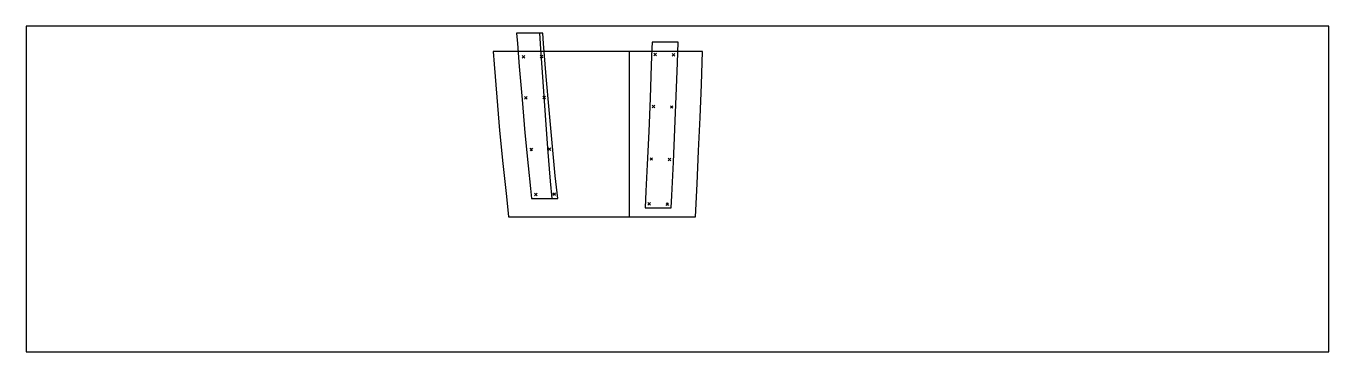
# Model space of a CAD drawing. Header units: metres. Extents: x 0 to 10000, y 0 to 2500.
import ezdxf

# ---------------------------------------------------------------- set-up
doc = ezdxf.new("R2010")
doc.units = ezdxf.units.M
for name, color, linetype in [('DATUM LINE', 141, 'Continuous'), ('FRAME', 30, 'Continuous'), ('TAGGING', 7, 'Continuous'), ('V236_WW_CUT51_090_ BX1000', 3, 'Continuous'), ('V236_WW_CUT51_094_ BX1000', 3, 'Continuous'), ('V236_WW_CUT51_098_ BX1000', 3, 'Continuous')]:
    doc.layers.add(name, color=color, linetype=linetype)

msp = doc.modelspace()

# ---------------------------------------------------------------- linework, layer by layer
at = {"layer": 'DATUM LINE'}
for points in [[(4037, 1176), (4026, 1309), (4005, 1563), (3987, 1817), (3968, 2071), (3952, 2325), (3944, 2446)], [(4629, 2306), (4629, 2052), (4629, 1798), (4629, 1544), (4629, 1290), (4629, 1036)]]:
    msp.add_lwpolyline(points, dxfattribs=at)
at = {"layer": 'FRAME'}
msp.add_lwpolyline([(0, 0), (10000, 0), (10000, 2500), (0, 2500), (0, 0)], dxfattribs=at)
at = {"layer": 'TAGGING'}
for points in [[(3827, 2275), (3807, 2255)], [(3827, 2255), (3807, 2275)], [(3966, 2277), (3946, 2257)], [(3966, 2257), (3946, 2277)], [(4819, 2292), (4839, 2272)], [(4819, 2272), (4839, 2292)], [(4959, 2289), (4979, 2269)], [(4959, 2269), (4979, 2289)], [(3846, 1960), (3826, 1940)], [(3846, 1940), (3826, 1960)], [(3986, 1962), (3966, 1942)], [(3986, 1942), (3966, 1962)], [(4805, 1892), (4825, 1872)], [(4805, 1872), (4825, 1892)], [(4945, 1889), (4965, 1869)], [(4945, 1869), (4965, 1889)], [(3888, 1564), (3868, 1544)], [(3888, 1544), (3868, 1564)], [(4028, 1566), (4008, 1546)], [(4028, 1546), (4008, 1566)], [(4789, 1490), (4809, 1470)], [(4789, 1470), (4809, 1490)], [(4928, 1487), (4948, 1467)], [(4928, 1467), (4948, 1487)], [(3923, 1217), (3903, 1197)], [(3923, 1197), (3903, 1217)], [(4063, 1219), (4043, 1199)], [(4063, 1199), (4043, 1219)], [(4772, 1147), (4792, 1127)], [(4772, 1127), (4792, 1147)], [(4912, 1144), (4932, 1124)], [(4912, 1124), (4932, 1144)]]:
    msp.add_lwpolyline(points, dxfattribs=at)
at = {"layer": 'V236_WW_CUT51_090_ BX1000'}
msp.add_lwpolyline([(3704, 1037), (3715, 1037), (3735, 1036), (3771, 1036), (3844, 1036), (3965, 1036), (4099, 1036), (4222, 1036), (4368, 1036), (4477, 1036), (4568, 1036), (4635, 1036), (4741, 1036), (4810, 1036), (4898, 1036), (4972, 1036), (5047, 1036), (5083, 1037), (5119, 1037), (5137, 1037), (5137, 1037), (5151, 1290), (5162, 1544), (5174, 1798), (5183, 2052), (5193, 2306), (5193, 2306), (5170, 2306), (5131, 2306), (5047, 2306), (4963, 2306), (4801, 2306), (4661, 2306), (4457, 2306), (4297, 2306), (4136, 2306), (4011, 2306), (3886, 2306), (3808, 2306), (3730, 2306), (3653, 2306), (3619, 2306), (3585, 2306), (3585, 2306), (3593, 2208), (3614, 1954), (3635, 1700), (3660, 1446), (3687, 1193), (3704, 1037)], dxfattribs=at)
at = {"layer": 'V236_WW_CUT51_094_ BX1000'}
msp.add_lwpolyline([(3880, 1176), (3920, 1176), (3960, 1176), (4001, 1176), (4041, 1176), (4081, 1176), (4081, 1176), (4062, 1350), (4037, 1604), (4014, 1858), (3992, 2112), (3972, 2366), (3966, 2446), (3966, 2446), (3926, 2446), (3886, 2446), (3845, 2446), (3805, 2446), (3765, 2446), (3765, 2446), (3771, 2365), (3785, 2190), (3807, 1936), (3829, 1681), (3853, 1428), (3872, 1255), (3880, 1176)], dxfattribs=at)
at = {"layer": 'V236_WW_CUT51_098_ BX1000'}
msp.add_lwpolyline([(4751, 1106), (4791, 1106), (4831, 1106), (4871, 1106), (4911, 1106), (4951, 1106), (4951, 1106), (4956, 1201), (4969, 1455), (4980, 1709), (4990, 1963), (4999, 2217), (5005, 2376), (5005, 2376), (4965, 2376), (4925, 2376), (4885, 2376), (4845, 2376), (4805, 2376), (4805, 2376), (4803, 2327), (4799, 2200), (4789, 1946), (4779, 1692), (4768, 1438), (4758, 1233), (4751, 1106)], dxfattribs=at)

doc.saveas('drawing.dxf')
